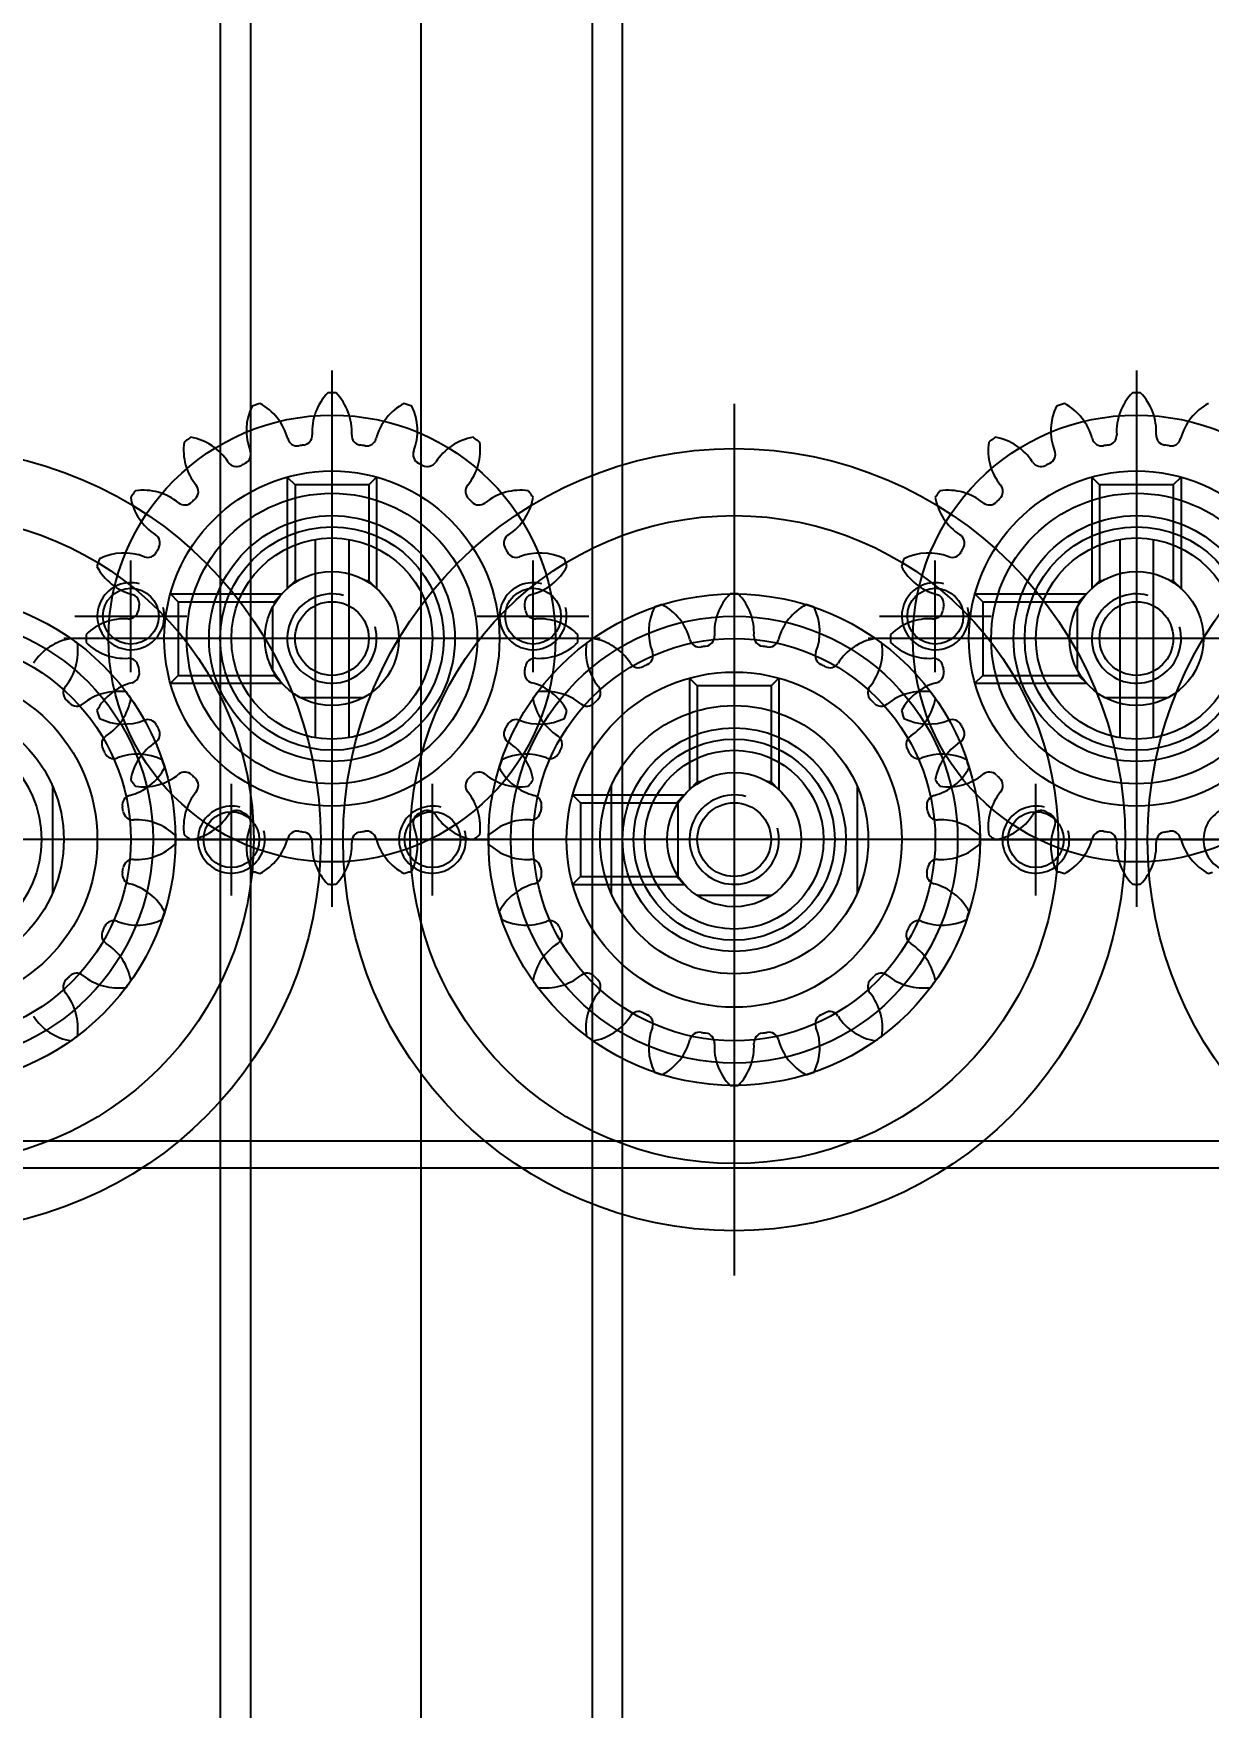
# Model space of a CAD drawing. Header units: inches. Extents: x 0 to 77285, y -118 to 40065.
# Drawn here: x 14850.3 to 14902.9, y 25971.2 to 26046.1 of the extents above; entities that cross this region are included whole.
import ezdxf

# ---------------------------------------------------------------- set-up
doc = ezdxf.new("R2010")
doc.units = ezdxf.units.IN
doc.header["$LTSCALE"] = 5
doc.header["$MEASUREMENT"] = 0
doc.layers.add('A', color=8, linetype='Continuous')
doc.styles.add('SCI', font='')
doc.styles.get('SCI').set_extended_font_data('Gulim')
doc.dimstyles.new('SCH', dxfattribs={"dimtxt": 2.5, "dimasz": 2, "dimexe": 1.25, "dimexo": 0.625, "dimtad": 1, "dimdec": 8, "dimtxsty": 'SCI', "dimcen": 2.5, "dimclrd": 4, "dimclre": 4, "dimclrt": 7, "dimadec": 8, "dimazin": 2, "dimtfac": 1, "dimtdec": 8, "dimtmove": 0, "dimatfit": 3, "dimfxl": 1, "dimarcsym": 0})

# ---------------------------------------------------------------- blocks, each defined once
blk = doc.blocks.new('A$Cc399747e')
at = {"ltscale": 3}
blk.add_line((2415.792, 903.5), (2415.792, 95.5), dxfattribs=at)
for p, q in [((2408.145, 147.5), (2408.145, 869.5)), ((2423.439, 147.5), (2423.439, 869.5)), ((2406.792, 868.147), (2406.792, 148.853)), ((2424.792, 148.853), (2424.792, 868.147)), ((2401.792, 247), (2401.792, 286)), ((1627.792, 280), (2635.792, 280)), ((2401.792, 253.5), (2401.792, 279.5)), ((2401.792, 253.5), (2401.792, 279.5)), ((2401.792, 254.5), (2401.792, 278.5)), ((2383.792, 245.5), (2383.792, 269.5)), ((2388.292, 269), (2388.292, 264)), ((2400.135, 269.001), (2403.449, 269.001)), ((2415.292, 269), (2415.292, 264)), ((2419.792, 245.5), (2419.792, 269.5)), ((2424.292, 269), (2424.292, 264)), ((2396.292, 264.102), (2396.292, 268.898)), ((2409.021, 268.5), (2404.028, 268.5)), ((2404.378, 268.15), (2404.028, 268.5)), ((2407.292, 264.102), (2407.292, 268.898)), ((2409.021, 268.5), (2408.671, 268.15)), ((2432.292, 264.102), (2432.292, 268.898)), ((2404.293, 268.157), (2404.293, 264.843)), ((2404.378, 268.021), (2404.378, 268.15)), ((2408.671, 268.15), (2404.378, 268.15)), ((2408.671, 264.85), (2408.671, 268.15)), ((2346.292, 266.5), (2385.292, 266.5)), ((2381.792, 266.5), (2376.792, 266.5)), ((2382.292, 266.5), (2421.292, 266.5)), ((2390.792, 266.5), (2385.792, 266.5)), ((2388.792, 266.5), (2414.792, 266.5)), ((2388.792, 266.5), (2414.792, 266.5)), ((2389.792, 266.5), (2413.792, 266.5)), ((2417.792, 266.5), (2412.792, 266.5)), ((2418.292, 266.5), (2457.292, 266.5)), ((2426.792, 266.5), (2421.792, 266.5)), ((2424.792, 266.5), (2450.792, 266.5)), ((2424.792, 266.5), (2450.792, 266.5)), ((2425.792, 266.5), (2449.792, 266.5)), ((2383.792, 250), (2383.792, 265)), ((2404.378, 264.85), (2404.028, 264.5)), ((2409.021, 264.5), (2404.028, 264.5)), ((2404.378, 264.85), (2404.378, 264.98)), ((2408.671, 264.85), (2404.378, 264.85)), ((2409.021, 264.5), (2408.671, 264.85)), ((2419.792, 250), (2419.792, 265)), ((2399.792, 259.272), (2399.792, 264.264)), ((2400.142, 263.914), (2399.792, 264.264)), ((2400.142, 263.914), (2400.271, 263.914)), ((2400.142, 259.622), (2400.142, 263.914)), ((2403.313, 263.914), (2403.442, 263.914)), ((2403.442, 263.914), (2403.792, 264.264)), ((2403.442, 259.622), (2403.442, 263.914)), ((2403.792, 259.272), (2403.792, 264.264)), ((2383.792, 252), (2383.792, 263)), ((2419.792, 252), (2419.792, 263)), ((2383.042, 253.063), (2383.042, 261.937)), ((2384.542, 253.063), (2384.542, 261.937)), ((2419.042, 253.063), (2419.042, 261.937)), ((2420.542, 253.063), (2420.542, 261.937)), ((2385.215, 260.141), (2382.369, 260.141)), ((2421.215, 260.141), (2418.369, 260.141)), ((2391.021, 259.5), (2386.028, 259.5)), ((2386.378, 259.15), (2386.028, 259.5)), ((2391.021, 259.5), (2390.671, 259.15)), ((2399.792, 259.272), (2400.142, 259.622)), ((2400.142, 259.622), (2403.442, 259.622)), ((2403.792, 259.272), (2403.442, 259.622)), ((2427.021, 259.5), (2422.028, 259.5)), ((2422.378, 259.15), (2422.028, 259.5)), ((2427.021, 259.5), (2426.671, 259.15)), ((2386.378, 259.021), (2386.378, 259.15)), ((2390.671, 259.15), (2386.378, 259.15)), ((2386.433, 258.923), (2386.433, 256.077)), ((2390.671, 255.85), (2390.671, 259.15)), ((2392.792, 259), (2392.792, 254)), ((2410.792, 259), (2410.792, 254)), ((2422.378, 259.021), (2422.378, 259.15)), ((2426.671, 259.15), (2422.378, 259.15)), ((2422.433, 258.923), (2422.433, 256.077)), ((2426.671, 255.85), (2426.671, 259.15)), ((2428.792, 259), (2428.792, 254)), ((2371.792, 257.5), (2395.792, 257.5)), ((2376.292, 257.5), (2391.292, 257.5)), ((2378.292, 257.5), (2389.292, 257.5)), ((2407.792, 257.5), (2431.792, 257.5)), ((2412.292, 257.5), (2427.292, 257.5)), ((2414.292, 257.5), (2425.292, 257.5)), ((2395.292, 256.5), (2390.292, 256.5)), ((2413.292, 256.5), (2408.292, 256.5)), ((2431.292, 256.5), (2426.292, 256.5)), ((2386.378, 255.85), (2386.028, 255.5)), ((2391.021, 255.5), (2386.028, 255.5)), ((2386.378, 255.85), (2386.378, 255.98)), ((2390.671, 255.85), (2386.378, 255.85)), ((2391.021, 255.5), (2390.671, 255.85)), ((2422.378, 255.85), (2422.028, 255.5)), ((2427.021, 255.5), (2422.028, 255.5)), ((2422.378, 255.85), (2422.378, 255.98)), ((2426.671, 255.85), (2422.378, 255.85)), ((2427.021, 255.5), (2426.671, 255.85)), ((2381.792, 250.272), (2381.792, 255.264)), ((2382.142, 254.914), (2381.792, 255.264)), ((2382.142, 254.914), (2382.271, 254.914)), ((2382.142, 250.622), (2382.142, 254.914)), ((2385.313, 254.914), (2385.442, 254.914)), ((2385.442, 254.914), (2385.792, 255.264)), ((2385.442, 250.622), (2385.442, 254.914)), ((2385.792, 250.272), (2385.792, 255.264)), ((2417.792, 250.272), (2417.792, 255.264)), ((2418.142, 254.914), (2417.792, 255.264)), ((2418.142, 254.914), (2418.271, 254.914)), ((2418.142, 250.622), (2418.142, 254.914)), ((2421.313, 254.914), (2421.442, 254.914)), ((2421.442, 254.914), (2421.792, 255.264)), ((2421.442, 250.622), (2421.442, 254.914)), ((2421.792, 250.272), (2421.792, 255.264)), ((2381.792, 250.272), (2382.142, 250.622)), ((2382.142, 250.622), (2385.442, 250.622)), ((2385.792, 250.272), (2385.442, 250.622)), ((2417.792, 250.272), (2418.142, 250.622)), ((2418.142, 250.622), (2421.442, 250.622)), ((2421.792, 250.272), (2421.442, 250.622))]:
    blk.add_line(p, q)
at = {"ltscale": 4}
for p, q in [((1627.792, 281.2), (2635.792, 281.2)), ((1627.792, 280), (2635.792, 280))]:
    blk.add_line(p, q, dxfattribs=at)
for centre, radius in [((2365.792, 266.5), 17.5), ((2401.792, 266.5), 17.5), ((2437.792, 266.5), 17.5), ((2401.792, 266.5), 14.5), ((2437.792, 266.5), 14.5), ((2401.792, 266.5), 11), ((2437.792, 266.5), 11), ((2401.792, 266.5), 10), ((2437.792, 266.5), 10), ((2401.792, 266.5), 9), ((2437.792, 266.5), 9), ((2401.792, 266.5), 7.5), ((2437.792, 266.5), 7.5), ((2401.792, 266.5), 6), ((2437.792, 266.5), 6), ((2401.792, 266.5), 5), ((2437.792, 266.5), 5), ((2401.792, 266.5), 4.5), ((2401.792, 266.5), 4), ((2401.792, 266.5), 3), ((2401.792, 266.5), 3), ((2383.792, 257.5), 10), ((2388.292, 266.5), 1.25), ((2401.792, 266.5), 1.65), ((2419.792, 257.5), 10), ((2415.292, 266.5), 1.25), ((2424.292, 266.5), 1.25), ((2383.792, 257.5), 7.5), ((2419.792, 257.5), 7.5), ((2383.792, 257.5), 6.5), ((2419.792, 257.5), 6.5), ((2383.792, 257.5), 5.5), ((2419.792, 257.5), 5.5), ((2383.792, 257.5), 5), ((2419.792, 257.5), 5), ((2383.792, 257.5), 4.5), ((2383.792, 257.5), 4.5), ((2419.792, 257.5), 4.5), ((2419.792, 257.5), 4.5), ((2383.792, 257.5), 3), ((2383.792, 257.5), 3), ((2419.792, 257.5), 3), ((2419.792, 257.5), 3), ((2383.792, 257.5), 1.65), ((2419.792, 257.5), 1.65), ((2392.792, 256.5), 1.25), ((2410.792, 256.5), 1.25), ((2428.792, 256.5), 1.25)]:
    blk.add_circle(centre, radius)
for centre, radius, start, end in [((2403.404, 275.758), 2.5, 135.86546, 183.15785), ((2401.792, 266.5), 11, 90, 90.94936), ((2401.792, 266.5), 11, 89.05064, 90), ((2400.18, 275.758), 2.5, 356.84215, 44.13454), ((2400.464, 275.803), 2.5, 153.86546, 201.15785), ((2401.792, 266.5), 11, 108, 108.94936), ((2401.792, 266.5), 11, 107.05064, 108), ((2397.398, 274.807), 2.5, 14.84215, 62.13454), ((2406.186, 274.807), 2.5, 117.86546, 165.15785), ((2401.792, 266.5), 11, 72, 72.94936), ((2401.792, 266.5), 11, 71.05064, 72), ((2403.12, 275.803), 2.5, 338.84215, 26.13454), ((2397.655, 274.937), 2.5, 171.86546, 219.15785), ((2401.792, 266.5), 11, 126, 126.94936), ((2401.792, 266.5), 11, 125.05064, 126), ((2395.046, 273.042), 2.5, 32.84215, 80.13454), ((2400.242, 275.56), 0.442, 194.84215, 279.71096), ((2401.792, 266.5), 8.75, 99, 99.71096), ((2401.792, 266.5), 8.75, 98.28904, 99), ((2400.467, 275.596), 0.442, 278.28904, 3.15785), ((2403.117, 275.596), 0.442, 176.84215, 261.71096), ((2401.792, 266.5), 8.75, 81, 81.71096), ((2401.792, 266.5), 8.75, 80.28904, 81), ((2403.343, 275.56), 0.442, 260.28904, 345.15785), ((2408.538, 273.042), 2.5, 99.86546, 147.15785), ((2405.929, 274.937), 2.5, 320.84215, 8.13454), ((2401.792, 266.5), 11, 54, 54.94936), ((2401.792, 266.5), 11, 53.05064, 54), ((2433.655, 274.937), 2.5, 171.86546, 219.15785), ((2437.792, 266.5), 11, 126, 126.94936), ((2437.792, 266.5), 11, 125.05064, 126), ((2431.046, 273.042), 2.5, 32.84215, 80.13454), ((2397.518, 274.637), 0.442, 212.84215, 297.71096), ((2401.792, 266.5), 8.75, 117, 117.71096), ((2401.792, 266.5), 8.75, 116.28904, 117), ((2397.721, 274.741), 0.442, 296.28904, 21.15785), ((2405.863, 274.741), 0.442, 158.84215, 243.71096), ((2401.792, 266.5), 8.75, 63, 63.71096), ((2401.792, 266.5), 8.75, 62.28904, 63), ((2406.066, 274.637), 0.442, 242.28904, 327.15785), ((2401.792, 266.5), 11, 144, 144.94936), ((2395.25, 273.246), 2.5, 189.86546, 237.15785), ((2401.792, 266.5), 11, 143.05064, 144), ((2393.355, 270.637), 2.5, 50.84215, 98.13454), ((2401.792, 266.5), 8.75, 134.28904, 135), ((2395.374, 273.08), 0.442, 314.28904, 39.15785), ((2408.21, 273.08), 0.442, 140.84215, 225.71096), ((2401.792, 266.5), 8.75, 45, 45.71096), ((2410.229, 270.637), 2.5, 81.86546, 129.15785), ((2408.334, 273.246), 2.5, 302.84215, 350.13454), ((2401.792, 266.5), 11, 36, 36.94936), ((2401.792, 266.5), 11, 35.05064, 36), ((2437.792, 266.5), 11, 144, 144.94936), ((2431.25, 273.246), 2.5, 189.86546, 237.15785), ((2437.792, 266.5), 11, 143.05064, 144), ((2429.355, 270.637), 2.5, 50.84215, 98.13454), ((2437.792, 266.5), 8.75, 134.28904, 135), ((2431.374, 273.08), 0.442, 314.28904, 39.15785), ((2395.213, 272.918), 0.442, 230.84215, 315.71096), ((2401.792, 266.5), 8.75, 135, 135.71096), ((2401.792, 266.5), 8.75, 44.28904, 45), ((2408.372, 272.918), 0.442, 224.28904, 309.15785), ((2431.213, 272.918), 0.442, 230.84215, 315.71096), ((2437.792, 266.5), 8.75, 135, 135.71096), ((2393.655, 270.774), 0.442, 332.28904, 57.15785), ((2401.792, 266.5), 8.75, 153, 153.71096), ((2401.792, 266.5), 8.75, 152.28904, 153), ((2409.929, 270.774), 0.442, 122.84215, 207.71096), ((2401.792, 266.5), 8.75, 27, 27.71096), ((2401.792, 266.5), 8.75, 26.28904, 27), ((2429.655, 270.774), 0.442, 332.28904, 57.15785), ((2437.792, 266.5), 8.75, 153, 153.71096), ((2437.792, 266.5), 8.75, 152.28904, 153), ((2401.792, 266.5), 11, 162, 162.94936), ((2393.486, 270.894), 2.5, 207.86546, 255.15785), ((2401.792, 266.5), 11, 161.05064, 162), ((2392.489, 267.828), 2.5, 68.84215, 116.13454), ((2393.551, 270.571), 0.442, 248.84215, 333.71096), ((2410.033, 270.571), 0.442, 206.28904, 291.15785), ((2411.095, 267.828), 2.5, 63.86546, 111.15785), ((2410.098, 270.894), 2.5, 284.84215, 332.13454), ((2401.792, 266.5), 11, 18, 18.94936), ((2401.792, 266.5), 11, 17.05064, 18), ((2437.792, 266.5), 11, 162, 162.94936), ((2429.486, 270.894), 2.5, 207.86546, 255.15785), ((2437.792, 266.5), 11, 161.05064, 162), ((2428.489, 267.828), 2.5, 68.84215, 116.13454), ((2429.551, 270.571), 0.442, 248.84215, 333.71096), ((2385.404, 266.758), 2.5, 135.86546, 183.15785), ((2383.792, 257.5), 11, 90, 90.94936), ((2383.792, 257.5), 11, 89.05064, 90), ((2382.18, 266.758), 2.5, 356.84215, 44.13454), ((2392.732, 268.051), 0.442, 350.28904, 75.15785), ((2401.792, 266.5), 2, 255, 195), ((2410.852, 268.051), 0.442, 104.84215, 189.71096), ((2421.404, 266.758), 2.5, 135.86546, 183.15785), ((2419.792, 257.5), 11, 90, 90.94936), ((2419.792, 257.5), 11, 89.05064, 90), ((2418.18, 266.758), 2.5, 356.84215, 44.13454), ((2428.732, 268.051), 0.442, 350.28904, 75.15785), ((2379.292, 266.5), 1.5, 255, 195), ((2383.792, 257.5), 11, 107.05064, 108), ((2379.398, 265.807), 2.5, 14.84215, 62.13454), ((2388.186, 265.807), 2.5, 117.86546, 165.15785), ((2388.292, 266.5), 1.5, 255, 195), ((2383.792, 257.5), 11, 72, 72.94936), ((2383.792, 257.5), 11, 71.05064, 72), ((2385.12, 266.803), 2.5, 338.84215, 26.13454), ((2392.697, 267.825), 0.442, 266.84215, 351.71096), ((2401.792, 266.5), 8.75, 171, 171.71096), ((2401.792, 266.5), 8.75, 170.28904, 171), ((2401.792, 266.5), 8.75, 9, 9.71096), ((2401.792, 266.5), 8.75, 8.28904, 9), ((2410.888, 267.825), 0.442, 188.28904, 273.15785), ((2415.292, 266.5), 1.5, 255, 195), ((2418.464, 266.803), 2.5, 153.86546, 201.15785), ((2419.792, 257.5), 11, 108, 108.94936), ((2419.792, 257.5), 11, 107.05064, 108), ((2415.398, 265.807), 2.5, 14.84215, 62.13454), ((2424.186, 265.807), 2.5, 117.86546, 165.15785), ((2424.292, 266.5), 1.5, 255, 195), ((2419.792, 257.5), 11, 72, 72.94936), ((2419.792, 257.5), 11, 71.05064, 72), ((2421.12, 266.803), 2.5, 338.84215, 26.13454), ((2428.697, 267.825), 0.442, 266.84215, 351.71096), ((2437.792, 266.5), 8.75, 171, 171.71096), ((2437.792, 266.5), 8.75, 170.28904, 171), ((2392.534, 264.888), 2.5, 86.84215, 134.13454), ((2411.05, 264.888), 2.5, 45.86546, 93.15785), ((2428.534, 264.888), 2.5, 86.84215, 134.13454), ((2382.242, 266.56), 0.442, 194.84215, 279.71096), ((2383.792, 257.5), 8.75, 99, 99.71096), ((2383.792, 257.5), 8.75, 98.28904, 99), ((2382.467, 266.596), 0.442, 278.28904, 3.15785), ((2385.117, 266.596), 0.442, 176.84215, 261.71096), ((2383.792, 257.5), 8.75, 81, 81.71096), ((2383.792, 257.5), 8.75, 80.28904, 81), ((2385.343, 266.56), 0.442, 260.28904, 345.15785), ((2390.538, 264.042), 2.5, 99.86546, 147.15785), ((2387.929, 265.937), 2.5, 320.84215, 8.13454), ((2383.792, 257.5), 11, 54, 54.94936), ((2383.792, 257.5), 11, 53.05064, 54), ((2401.792, 266.5), 11, 179.05064, 180), ((2401.792, 266.5), 11, 180, 180.94936), ((2392.534, 268.112), 2.5, 225.86546, 273.15785), ((2411.05, 268.112), 2.5, 266.84215, 314.13454), ((2401.792, 266.5), 11, 360, 0.94936), ((2401.792, 266.5), 11, 359.05064, 0), ((2415.655, 265.937), 2.5, 171.86546, 219.15785), ((2419.792, 257.5), 11, 126, 126.94936), ((2419.792, 257.5), 11, 125.05064, 126), ((2413.046, 264.042), 2.5, 32.84215, 80.13454), ((2418.242, 266.56), 0.442, 194.84215, 279.71096), ((2419.792, 257.5), 8.75, 99, 99.71096), ((2419.792, 257.5), 8.75, 98.28904, 99), ((2418.467, 266.596), 0.442, 278.28904, 3.15785), ((2421.117, 266.596), 0.442, 176.84215, 261.71096), ((2419.792, 257.5), 8.75, 81, 81.71096), ((2419.792, 257.5), 8.75, 80.28904, 81), ((2421.343, 266.56), 0.442, 260.28904, 345.15785), ((2426.538, 264.042), 2.5, 99.86546, 147.15785), ((2423.929, 265.937), 2.5, 320.84215, 8.13454), ((2419.792, 257.5), 11, 54, 54.94936), ((2419.792, 257.5), 11, 53.05064, 54), ((2437.792, 266.5), 11, 179.05064, 180), ((2437.792, 266.5), 11, 180, 180.94936), ((2428.534, 268.112), 2.5, 225.86546, 273.15785), ((2387.863, 265.741), 0.442, 158.84215, 243.71096), ((2383.792, 257.5), 8.75, 63, 63.71096), ((2383.792, 257.5), 8.75, 62.28904, 63), ((2388.066, 265.637), 0.442, 242.28904, 327.15785), ((2392.697, 265.175), 0.442, 8.28904, 93.15785), ((2401.792, 266.5), 8.75, 188.28904, 189), ((2401.792, 266.5), 8.75, 351, 351.71096), ((2410.888, 265.175), 0.442, 86.84215, 171.71096), ((2415.518, 265.637), 0.442, 212.84215, 297.71096), ((2419.792, 257.5), 8.75, 117, 117.71096), ((2419.792, 257.5), 8.75, 116.28904, 117), ((2415.721, 265.741), 0.442, 296.28904, 21.15785), ((2423.863, 265.741), 0.442, 158.84215, 243.71096), ((2419.792, 257.5), 8.75, 63, 63.71096), ((2419.792, 257.5), 8.75, 62.28904, 63), ((2424.066, 265.637), 0.442, 242.28904, 327.15785), ((2428.697, 265.175), 0.442, 8.28904, 93.15785), ((2437.792, 266.5), 8.75, 188.28904, 189), ((2393.486, 262.106), 2.5, 104.84215, 152.13454), ((2392.732, 264.95), 0.442, 284.84215, 9.71096), ((2401.792, 266.5), 8.75, 189, 189.71096), ((2410.852, 264.95), 0.442, 170.28904, 255.15785), ((2401.792, 266.5), 8.75, 350.28904, 351), ((2410.098, 262.106), 2.5, 27.86546, 75.15785), ((2429.486, 262.106), 2.5, 104.84215, 152.13454), ((2428.732, 264.95), 0.442, 284.84215, 9.71096), ((2437.792, 266.5), 8.75, 189, 189.71096), ((2390.21, 264.08), 0.442, 140.84215, 225.71096), ((2383.792, 257.5), 8.75, 45, 45.71096), ((2392.229, 261.637), 2.5, 81.86546, 129.15785), ((2390.334, 264.246), 2.5, 302.84215, 350.13454), ((2383.792, 257.5), 11, 36, 36.94936), ((2383.792, 257.5), 11, 35.05064, 36), ((2419.792, 257.5), 11, 144, 144.94936), ((2413.25, 264.246), 2.5, 189.86546, 237.15785), ((2419.792, 257.5), 11, 143.05064, 144), ((2411.355, 261.637), 2.5, 50.84215, 98.13454), ((2419.792, 257.5), 8.75, 134.28904, 135), ((2413.374, 264.08), 0.442, 314.28904, 39.15785), ((2426.21, 264.08), 0.442, 140.84215, 225.71096), ((2419.792, 257.5), 8.75, 45, 45.71096), ((2428.229, 261.637), 2.5, 81.86546, 129.15785), ((2426.334, 264.246), 2.5, 302.84215, 350.13454), ((2419.792, 257.5), 11, 36, 36.94936), ((2419.792, 257.5), 11, 35.05064, 36), ((2383.792, 257.5), 8.75, 44.28904, 45), ((2390.372, 263.918), 0.442, 224.28904, 309.15785), ((2401.792, 266.5), 11, 197.05064, 198), ((2401.792, 266.5), 11, 198, 198.94936), ((2401.792, 266.5), 11, 341.05064, 342), ((2401.792, 266.5), 11, 342, 342.94936), ((2413.213, 263.918), 0.442, 230.84215, 315.71096), ((2419.792, 257.5), 8.75, 135, 135.71096), ((2419.792, 257.5), 8.75, 44.28904, 45), ((2426.372, 263.918), 0.442, 224.28904, 309.15785), ((2437.792, 266.5), 11, 197.05064, 198), ((2437.792, 266.5), 11, 198, 198.94936), ((2392.489, 265.172), 2.5, 243.86546, 291.15785), ((2393.551, 262.429), 0.442, 26.28904, 111.15785), ((2393.655, 262.226), 0.442, 302.84215, 27.71096), ((2401.792, 266.5), 8.75, 206.28904, 207), ((2401.792, 266.5), 8.75, 207, 207.71096), ((2409.929, 262.226), 0.442, 152.28904, 237.15785), ((2401.792, 266.5), 8.75, 332.28904, 333), ((2401.792, 266.5), 8.75, 333, 333.71096), ((2410.033, 262.429), 0.442, 68.84215, 153.71096), ((2411.095, 265.172), 2.5, 248.84215, 296.13454), ((2428.489, 265.172), 2.5, 243.86546, 291.15785), ((2429.551, 262.429), 0.442, 26.28904, 111.15785), ((2429.655, 262.226), 0.442, 302.84215, 27.71096), ((2437.792, 266.5), 8.75, 206.28904, 207), ((2437.792, 266.5), 8.75, 207, 207.71096), ((2391.929, 261.774), 0.442, 122.84215, 207.71096), ((2383.792, 257.5), 8.75, 27, 27.71096), ((2383.792, 257.5), 8.75, 26.28904, 27), ((2395.25, 259.754), 2.5, 122.84215, 170.13454), ((2408.334, 259.754), 2.5, 9.86546, 57.15785), ((2411.655, 261.774), 0.442, 332.28904, 57.15785), ((2419.792, 257.5), 8.75, 153, 153.71096), ((2419.792, 257.5), 8.75, 152.28904, 153), ((2427.929, 261.774), 0.442, 122.84215, 207.71096), ((2419.792, 257.5), 8.75, 27, 27.71096), ((2419.792, 257.5), 8.75, 26.28904, 27), ((2431.25, 259.754), 2.5, 122.84215, 170.13454), ((2392.033, 261.571), 0.442, 206.28904, 291.15785), ((2393.095, 258.828), 2.5, 63.86546, 111.15785), ((2392.098, 261.894), 2.5, 284.84215, 332.13454), ((2383.792, 257.5), 11, 18, 18.94936), ((2383.792, 257.5), 11, 17.05064, 18), ((2419.792, 257.5), 11, 162, 162.94936), ((2411.486, 261.894), 2.5, 207.86546, 255.15785), ((2419.792, 257.5), 11, 161.05064, 162), ((2410.489, 258.828), 2.5, 68.84215, 116.13454), ((2411.551, 261.571), 0.442, 248.84215, 333.71096), ((2428.033, 261.571), 0.442, 206.28904, 291.15785), ((2429.095, 258.828), 2.5, 63.86546, 111.15785), ((2428.098, 261.894), 2.5, 284.84215, 332.13454), ((2419.792, 257.5), 11, 18, 18.94936), ((2419.792, 257.5), 11, 17.05064, 18), ((2401.792, 266.5), 11, 215.05064, 216), ((2401.792, 266.5), 11, 216, 216.94936), ((2393.355, 262.363), 2.5, 261.86546, 309.15785), ((2395.213, 260.082), 0.442, 44.28904, 129.15785), ((2401.792, 266.5), 8.75, 224.28904, 225), ((2401.792, 266.5), 8.75, 225, 225.71096), ((2395.374, 259.921), 0.442, 320.84215, 45.71096), ((2408.21, 259.921), 0.442, 134.28904, 219.15785), ((2401.792, 266.5), 8.75, 314.28904, 315), ((2401.792, 266.5), 8.75, 315, 315.71096), ((2408.372, 260.082), 0.442, 50.84215, 135.71096), ((2410.229, 262.363), 2.5, 230.84215, 278.13454), ((2401.792, 266.5), 11, 323.05064, 324), ((2401.792, 266.5), 11, 324, 324.94936), ((2437.792, 266.5), 11, 215.05064, 216), ((2437.792, 266.5), 11, 216, 216.94936), ((2429.355, 262.363), 2.5, 261.86546, 309.15785), ((2431.213, 260.082), 0.442, 44.28904, 129.15785), ((2437.792, 266.5), 8.75, 224.28904, 225), ((2437.792, 266.5), 8.75, 225, 225.71096), ((2431.374, 259.921), 0.442, 320.84215, 45.71096), ((2383.792, 257.5), 2, 255, 195), ((2392.852, 259.051), 0.442, 104.84215, 189.71096), ((2397.655, 258.063), 2.5, 140.84215, 188.13454), ((2405.929, 258.063), 2.5, 351.86546, 39.15785), ((2410.732, 259.051), 0.442, 350.28904, 75.15785), ((2419.792, 257.5), 2, 255, 195), ((2428.852, 259.051), 0.442, 104.84215, 189.71096), ((2433.655, 258.063), 2.5, 140.84215, 188.13454), ((2383.792, 257.5), 8.75, 9, 9.71096), ((2383.792, 257.5), 8.75, 8.28904, 9), ((2392.888, 258.825), 0.442, 188.28904, 273.15785), ((2395.046, 259.958), 2.5, 279.86546, 327.15785), ((2397.518, 258.363), 0.442, 62.28904, 147.15785), ((2401.792, 266.5), 8.75, 242.28904, 243), ((2401.792, 266.5), 8.75, 243, 243.71096), ((2397.721, 258.259), 0.442, 338.84215, 63.71096), ((2405.863, 258.259), 0.442, 116.28904, 201.15785), ((2401.792, 266.5), 8.75, 296.28904, 297), ((2401.792, 266.5), 8.75, 297, 297.71096), ((2406.066, 258.363), 0.442, 32.84215, 117.71096), ((2408.538, 259.958), 2.5, 212.84215, 260.13454), ((2410.697, 258.825), 0.442, 266.84215, 351.71096), ((2419.792, 257.5), 8.75, 171, 171.71096), ((2419.792, 257.5), 8.75, 170.28904, 171), ((2419.792, 257.5), 8.75, 9, 9.71096), ((2419.792, 257.5), 8.75, 8.28904, 9), ((2428.888, 258.825), 0.442, 188.28904, 273.15785), ((2431.046, 259.958), 2.5, 279.86546, 327.15785), ((2392.792, 256.5), 1.5, 255, 195), ((2393.05, 255.888), 2.5, 45.86546, 93.15785), ((2400.464, 257.197), 2.5, 158.84215, 206.13454), ((2400.242, 257.44), 0.442, 80.28904, 165.15785), ((2401.792, 266.5), 8.75, 260.28904, 261), ((2401.792, 266.5), 8.75, 261, 261.71096), ((2400.467, 257.405), 0.442, 356.84215, 81.71096), ((2403.117, 257.405), 0.442, 98.28904, 183.15785), ((2401.792, 266.5), 8.75, 278.28904, 279), ((2401.792, 266.5), 8.75, 279, 279.71096), ((2403.343, 257.44), 0.442, 14.84215, 99.71096), ((2403.12, 257.197), 2.5, 333.86546, 21.15785), ((2410.534, 255.888), 2.5, 86.84215, 134.13454), ((2410.792, 256.5), 1.5, 255, 195), ((2428.792, 256.5), 1.5, 255, 195), ((2429.05, 255.888), 2.5, 45.86546, 93.15785), ((2393.05, 259.112), 2.5, 266.84215, 314.13454), ((2383.792, 257.5), 11, 360, 0.94936), ((2383.792, 257.5), 11, 359.05064, 0), ((2401.792, 266.5), 11, 233.05064, 234), ((2401.792, 266.5), 11, 234, 234.94936), ((2397.398, 258.194), 2.5, 297.86546, 345.15785), ((2403.404, 257.243), 2.5, 176.84215, 224.13454), ((2400.18, 257.243), 2.5, 315.86546, 3.15785), ((2406.186, 258.194), 2.5, 194.84215, 242.13454), ((2401.792, 266.5), 11, 305.05064, 306), ((2401.792, 266.5), 11, 306, 306.94936), ((2419.792, 257.5), 11, 179.05064, 180), ((2419.792, 257.5), 11, 180, 180.94936), ((2410.534, 259.112), 2.5, 225.86546, 273.15785), ((2429.05, 259.112), 2.5, 266.84215, 314.13454), ((2419.792, 257.5), 11, 360, 0.94936), ((2419.792, 257.5), 11, 359.05064, 0), ((2437.792, 266.5), 11, 233.05064, 234), ((2437.792, 266.5), 11, 234, 234.94936), ((2383.792, 257.5), 8.75, 351, 351.71096), ((2392.888, 256.175), 0.442, 86.84215, 171.71096), ((2410.697, 256.175), 0.442, 8.28904, 93.15785), ((2419.792, 257.5), 8.75, 188.28904, 189), ((2419.792, 257.5), 8.75, 351, 351.71096), ((2428.888, 256.175), 0.442, 86.84215, 171.71096), ((2392.852, 255.95), 0.442, 170.28904, 255.15785), ((2383.792, 257.5), 8.75, 350.28904, 351), ((2392.098, 253.106), 2.5, 27.86546, 75.15785), ((2401.792, 266.5), 11, 251.05064, 252), ((2401.792, 266.5), 11, 252, 252.94936), ((2401.792, 266.5), 11, 269.05064, 270), ((2401.792, 266.5), 11, 270, 270.94936), ((2401.792, 266.5), 11, 287.05064, 288), ((2401.792, 266.5), 11, 288, 288.94936), ((2411.486, 253.106), 2.5, 104.84215, 152.13454), ((2410.732, 255.95), 0.442, 284.84215, 9.71096), ((2419.792, 257.5), 8.75, 189, 189.71096), ((2428.852, 255.95), 0.442, 170.28904, 255.15785), ((2419.792, 257.5), 8.75, 350.28904, 351), ((2428.098, 253.106), 2.5, 27.86546, 75.15785), ((2383.792, 257.5), 11, 341.05064, 342), ((2383.792, 257.5), 11, 342, 342.94936), ((2419.792, 257.5), 11, 197.05064, 198), ((2419.792, 257.5), 11, 198, 198.94936), ((2419.792, 257.5), 11, 341.05064, 342), ((2419.792, 257.5), 11, 342, 342.94936), ((2391.929, 253.226), 0.442, 152.28904, 237.15785), ((2383.792, 257.5), 8.75, 332.28904, 333), ((2383.792, 257.5), 8.75, 333, 333.71096), ((2392.033, 253.429), 0.442, 68.84215, 153.71096), ((2393.095, 256.172), 2.5, 248.84215, 296.13454), ((2410.489, 256.172), 2.5, 243.86546, 291.15785), ((2411.551, 253.429), 0.442, 26.28904, 111.15785), ((2411.655, 253.226), 0.442, 302.84215, 27.71096), ((2419.792, 257.5), 8.75, 206.28904, 207), ((2419.792, 257.5), 8.75, 207, 207.71096), ((2427.929, 253.226), 0.442, 152.28904, 237.15785), ((2419.792, 257.5), 8.75, 332.28904, 333), ((2419.792, 257.5), 8.75, 333, 333.71096), ((2428.033, 253.429), 0.442, 68.84215, 153.71096), ((2429.095, 256.172), 2.5, 248.84215, 296.13454), ((2390.334, 250.754), 2.5, 9.86546, 57.15785), ((2413.25, 250.754), 2.5, 122.84215, 170.13454), ((2426.334, 250.754), 2.5, 9.86546, 57.15785), ((2390.21, 250.921), 0.442, 134.28904, 219.15785), ((2383.792, 257.5), 8.75, 314.28904, 315), ((2383.792, 257.5), 8.75, 315, 315.71096), ((2390.372, 251.082), 0.442, 50.84215, 135.71096), ((2392.229, 253.363), 2.5, 230.84215, 278.13454), ((2383.792, 257.5), 11, 323.05064, 324), ((2383.792, 257.5), 11, 324, 324.94936), ((2419.792, 257.5), 11, 215.05064, 216), ((2419.792, 257.5), 11, 216, 216.94936), ((2411.355, 253.363), 2.5, 261.86546, 309.15785), ((2413.213, 251.082), 0.442, 44.28904, 129.15785), ((2419.792, 257.5), 8.75, 224.28904, 225), ((2419.792, 257.5), 8.75, 225, 225.71096), ((2413.374, 250.921), 0.442, 320.84215, 45.71096), ((2426.21, 250.921), 0.442, 134.28904, 219.15785), ((2419.792, 257.5), 8.75, 314.28904, 315), ((2419.792, 257.5), 8.75, 315, 315.71096), ((2426.372, 251.082), 0.442, 50.84215, 135.71096), ((2428.229, 253.363), 2.5, 230.84215, 278.13454), ((2419.792, 257.5), 11, 323.05064, 324), ((2419.792, 257.5), 11, 324, 324.94936), ((2387.929, 249.063), 2.5, 351.86546, 39.15785), ((2415.655, 249.063), 2.5, 140.84215, 188.13454), ((2423.929, 249.063), 2.5, 351.86546, 39.15785), ((2387.863, 249.259), 0.442, 116.28904, 201.15785), ((2383.792, 257.5), 8.75, 296.28904, 297), ((2383.792, 257.5), 8.75, 297, 297.71096), ((2388.066, 249.363), 0.442, 32.84215, 117.71096), ((2390.538, 250.958), 2.5, 212.84215, 260.13454), ((2413.046, 250.958), 2.5, 279.86546, 327.15785), ((2415.518, 249.363), 0.442, 62.28904, 147.15785), ((2419.792, 257.5), 8.75, 242.28904, 243), ((2419.792, 257.5), 8.75, 243, 243.71096), ((2415.721, 249.259), 0.442, 338.84215, 63.71096), ((2423.863, 249.259), 0.442, 116.28904, 201.15785), ((2419.792, 257.5), 8.75, 296.28904, 297), ((2419.792, 257.5), 8.75, 297, 297.71096), ((2424.066, 249.363), 0.442, 32.84215, 117.71096), ((2426.538, 250.958), 2.5, 212.84215, 260.13454), ((2382.242, 248.44), 0.442, 80.28904, 165.15785), ((2383.792, 257.5), 8.75, 260.28904, 261), ((2383.792, 257.5), 8.75, 261, 261.71096), ((2382.467, 248.405), 0.442, 356.84215, 81.71096), ((2385.117, 248.405), 0.442, 98.28904, 183.15785), ((2383.792, 257.5), 8.75, 278.28904, 279), ((2383.792, 257.5), 8.75, 279, 279.71096), ((2385.343, 248.44), 0.442, 14.84215, 99.71096), ((2385.12, 248.197), 2.5, 333.86546, 21.15785), ((2418.464, 248.197), 2.5, 158.84215, 206.13454), ((2418.242, 248.44), 0.442, 80.28904, 165.15785), ((2419.792, 257.5), 8.75, 260.28904, 261), ((2419.792, 257.5), 8.75, 261, 261.71096), ((2418.467, 248.405), 0.442, 356.84215, 81.71096), ((2421.117, 248.405), 0.442, 98.28904, 183.15785), ((2419.792, 257.5), 8.75, 278.28904, 279), ((2419.792, 257.5), 8.75, 279, 279.71096), ((2421.343, 248.44), 0.442, 14.84215, 99.71096), ((2421.12, 248.197), 2.5, 333.86546, 21.15785), ((2379.398, 249.194), 2.5, 297.86546, 345.15785), ((2385.404, 248.243), 2.5, 176.84215, 224.13454), ((2382.18, 248.243), 2.5, 315.86546, 3.15785), ((2388.186, 249.194), 2.5, 194.84215, 242.13454), ((2383.792, 257.5), 11, 305.05064, 306), ((2383.792, 257.5), 11, 306, 306.94936), ((2419.792, 257.5), 11, 233.05064, 234), ((2419.792, 257.5), 11, 234, 234.94936), ((2415.398, 249.194), 2.5, 297.86546, 345.15785), ((2421.404, 248.243), 2.5, 176.84215, 224.13454), ((2418.18, 248.243), 2.5, 315.86546, 3.15785), ((2424.186, 249.194), 2.5, 194.84215, 242.13454), ((2419.792, 257.5), 11, 305.05064, 306), ((2419.792, 257.5), 11, 306, 306.94936), ((2383.792, 257.5), 11, 269.05064, 270), ((2383.792, 257.5), 11, 270, 270.94936), ((2383.792, 257.5), 11, 287.05064, 288), ((2383.792, 257.5), 11, 288, 288.94936), ((2419.792, 257.5), 11, 251.05064, 252), ((2419.792, 257.5), 11, 252, 252.94936), ((2419.792, 257.5), 11, 269.05064, 270), ((2419.792, 257.5), 11, 270, 270.94936), ((2419.792, 257.5), 11, 287.05064, 288), ((2419.792, 257.5), 11, 288, 288.94936)]:
    blk.add_arc(centre, radius, start, end)
blk = doc.blocks.new('*D366')
at = {"color": 4, "lineweight": -2, "transparency": 16777216}
for p, q in [((12554.65, 23925.55), (12554.65, 28076.143)), ((17979.65, 23925.05), (17979.65, 28076.143)), ((12714.65, 27976.143), (17819.65, 27976.143))]:
    blk.add_line(p, q, dxfattribs=at)
at = {"color": 4, "transparency": 16777216}
for points in [[(12714.65, 28002.81), (12714.65, 27949.477), (12554.65, 27976.143)], [(17819.65, 28002.81), (17819.65, 27949.477), (17979.65, 27976.143)]]:
    blk.add_solid(points, dxfattribs=at)
at = {"layer": 'Defpoints', "color": 0, "transparency": 16777216}
for p in [(17979.65, 27976.143), (12554.65, 23875.55), (17979.65, 23875.05)]:
    blk.add_point(p, dxfattribs=at)
at = {"color": 7, "transparency": 16777216, "insert": (15267.15, 28128.806), "char_height": 200, "attachment_point": 5, "style": 'SCI'}
blk.add_mtext('5425', dxfattribs=at)
blk = doc.blocks.new('*D367')
at = {"color": 4, "lineweight": -2, "transparency": 16777216}
for p, q in [((12554.65, 23925.55), (12554.65, 29140.675)), ((21064.65, 23433.05), (21064.65, 29140.675)), ((12714.65, 29040.675), (20904.65, 29040.675))]:
    blk.add_line(p, q, dxfattribs=at)
at = {"color": 4, "transparency": 16777216}
for points in [[(12714.65, 29067.342), (12714.65, 29014.009), (12554.65, 29040.675)], [(20904.65, 29067.342), (20904.65, 29014.009), (21064.65, 29040.675)]]:
    blk.add_solid(points, dxfattribs=at)
at = {"layer": 'Defpoints', "color": 0, "transparency": 16777216}
for p in [(21064.65, 29040.675), (12554.65, 23875.55), (21064.65, 23383.05)]:
    blk.add_point(p, dxfattribs=at)
at = {"color": 7, "transparency": 16777216, "insert": (16809.65, 29193.472), "char_height": 200, "attachment_point": 5, "style": 'SCI'}
blk.add_mtext('8510', dxfattribs=at)
blk = doc.blocks.new('*D374')
at = {"color": 4, "lineweight": -2, "transparency": 16777216}
for p, q in [((12554.65, 23925.55), (12554.65, 30215.876)), ((37924.65, 23433.05), (37924.65, 30215.876)), ((12714.65, 30115.876), (37764.65, 30115.876))]:
    blk.add_line(p, q, dxfattribs=at)
at = {"color": 4, "transparency": 16777216}
for points in [[(12714.65, 30142.543), (12714.65, 30089.21), (12554.65, 30115.876)], [(37764.65, 30142.543), (37764.65, 30089.21), (37924.65, 30115.876)]]:
    blk.add_solid(points, dxfattribs=at)
at = {"layer": 'Defpoints', "color": 0, "transparency": 16777216}
for p in [(37924.65, 30115.876), (12554.65, 23875.55), (37924.65, 23383.05)]:
    blk.add_point(p, dxfattribs=at)
at = {"color": 7, "transparency": 16777216, "insert": (25239.65, 30268.539), "char_height": 200, "attachment_point": 5, "style": 'SCI'}
blk.add_mtext('25370', dxfattribs=at)

msp = doc.modelspace()

# ---------------------------------------------------------------- block references
at = {"layer": 'A', "rotation": 180}
msp.add_blockref('A$Cc399747e', (17283.44187244, 26276.55060516), dxfattribs=at)

# ---------------------------------------------------------------- dimensions: what is measured, and where the dimension line sits
for base, p2, picture, middle in [((37924.649780898, 30115.8761734788), (37924.649780898, 23383.0504762948), '*D374', (25239.649780898, 30268.5392893244)), ((21064.649780898, 29040.6754827387), (21064.649780898, 23383.0504762948), '*D367', (16809.649780898, 29193.4717543765)), ((17979.649780898, 27976.1433020648), (17979.649780898, 23875.0504762948), '*D366', (15267.149780898, 28128.8064179103))]:
    dim = msp.add_linear_dim(base=base, p1=(12554.649780898, 23875.5504762968), p2=p2, dimstyle='SCH', override={"dimscale": 80})
    dim.commit()
    dim.dimension.update_dxf_attribs({"geometry": picture, "text_midpoint": middle})

doc.saveas('drawing.dxf')
